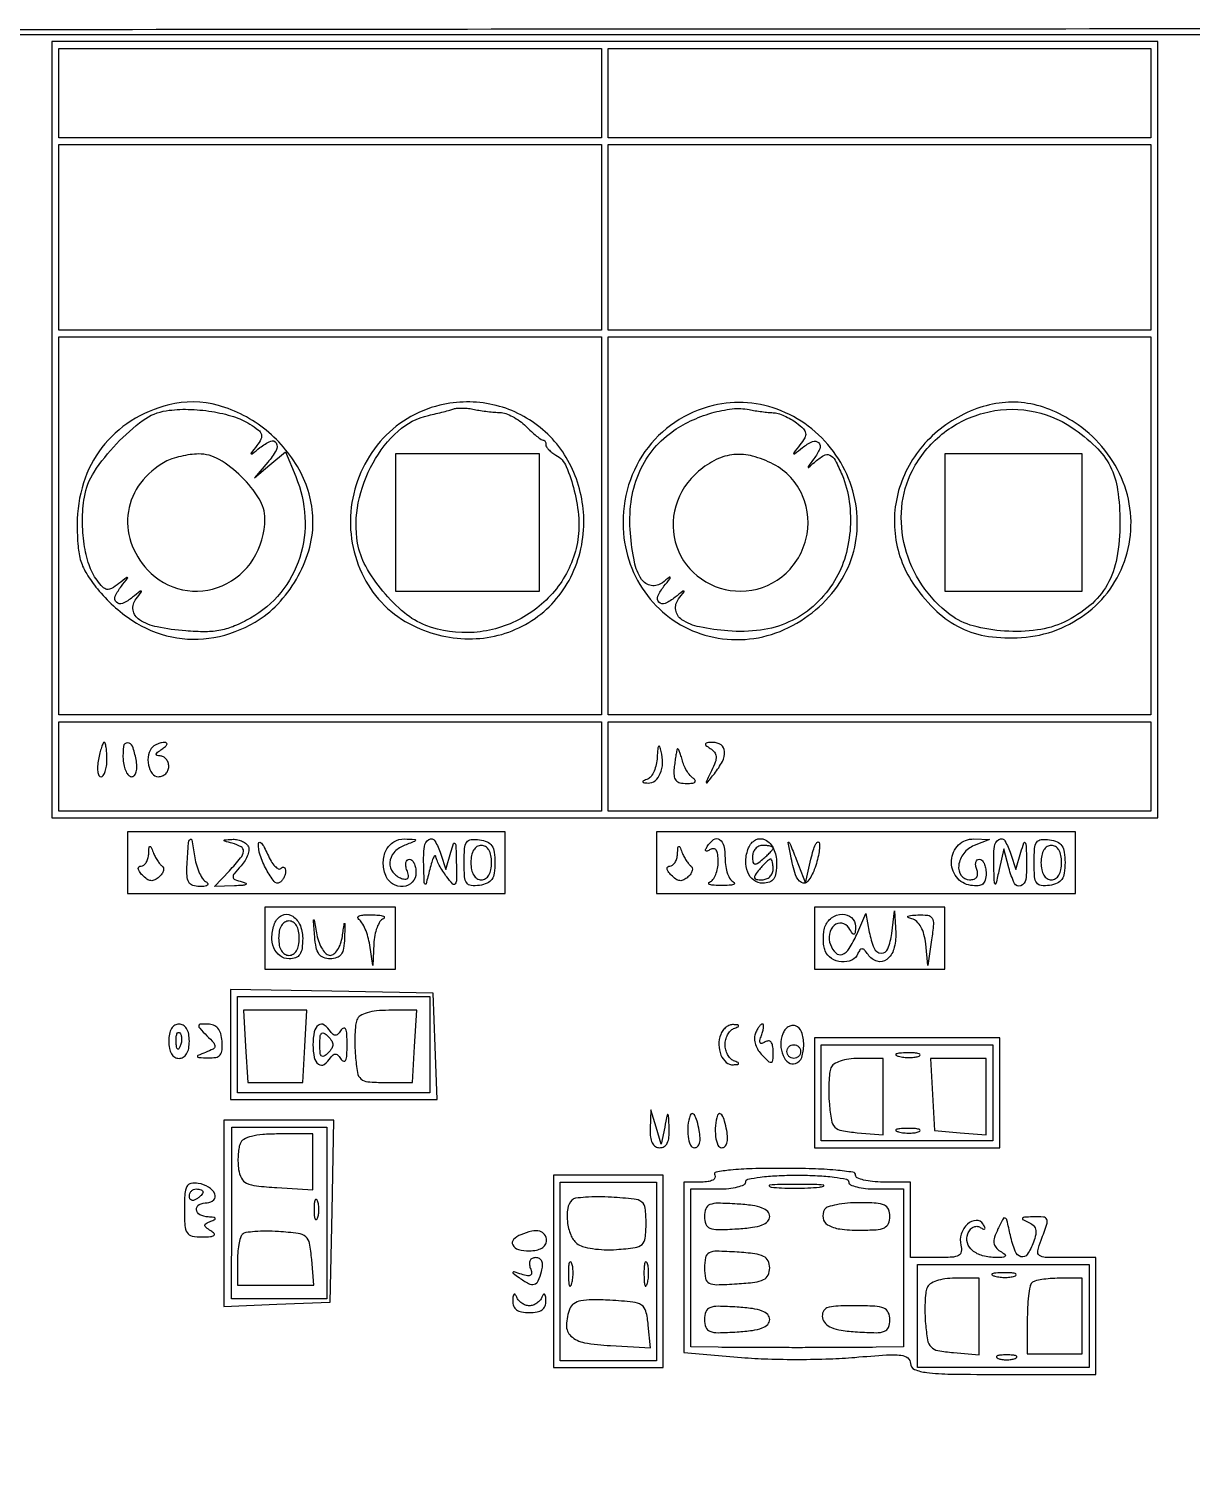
# Model space of a CAD drawing. Extents: x 4 to 1603, y 7 to 792.
# Drawn here: x 170.6 to 339.9, y 581.2 to 791.8 of the extents above; entities that cross this region are included whole.
import ezdxf

# ---------------------------------------------------------------- set-up
doc = ezdxf.new("R2010")
doc.units = 0

msp = doc.modelspace()

# ---------------------------------------------------------------- linework, layer by layer
for points in [[(4.463028, 790.750623, 0.090794), (4.267848, 789.688086, 0.000004), (4.202933, 675.011121, 0.000189), (4.180203, 548.51456, 0.000114), (4.244173, 398.5), (4.5, 7.5), (803.751263, 7.249377), (1603.002525, 6.998755), (1602.751263, 399.249377), (1602.5, 791.5), (803.718854, 791.750623, 0.000059), (387.797189, 791.831666, 0.000332), (164.795027, 791.700628, 0.000012), (5.544081, 791.497643, 0.311183)], [(191, 737.128817, 0.079487), (185.514551, 734.776843, 0.088399), (181.264265, 730.895662, 0.087595), (178.589159, 725.753184, 0.076381), (177.666667, 719.749632, 0.018868), (177.788409, 716.524539, 0.056986), (178.201607, 714.368019, 0.064669), (179.057464, 712.513208, 0.029747), (180.608388, 710.345126, 0.076274), (185.625349, 705.781491, 0.094601), (191.435183, 703.34413, 0.097831), (197.578783, 703.260926, 0.087369), (203.566094, 705.485866, 0.071346), (206.867052, 708.114742, 0.057416), (209.583448, 711.754785, 0.057711), (211.388426, 715.895221, 0.074087), (212, 720, 0.12126), (210.213693, 727.257293, 0.101319), (205.182402, 733.420434, 0.103152), (198.220965, 737.032601, 0.130604)], [(230.479078, 737.068186, 0.157979), (221.787132, 731.763827, 0.148093), (217.58037, 722.227378, 0.149748), (219.390945, 712.039881, 0.16194), (226.565724, 704.991287, 0.119251), (235.210739, 703.075766, 0.131671), (243.426402, 705.448579, 0.133381), (249.281386, 711.576827, 0.123851), (251.441865, 720.004425, 0.108144), (249.789573, 727.720713, 0.115809), (245.08358, 733.822203, 0.117328), (238.209276, 737.139761, 0.113131)], [(270.263634, 737.024123, 0.090712), (264.677685, 734.574199, 0.091376), (260.337275, 730.31037, 0.089868), (257.751489, 724.713574, 0.084269), (257.213902, 718.434165, 0.152725), (261.11008, 708.842575, 0.161364), (269.698024, 703.43595, 0.157035), (280.001381, 704.15447, 0.144205), (288.365385, 710.748069, 0.160523), (291.258025, 720.150972, 0.146882), (288.143885, 729.820618, 0.145415), (280.183981, 736.241027, 0.156852)], [(308.655189, 736.573985, 0.107078), (301.801959, 732.245305, 0.11502), (297.568108, 725.567676, 0.11899), (296.804342, 717.891426, 0.120346), (299.634615, 710.748069, 0.049362), (302.852329, 707.045277, 0.076749), (306.328315, 704.649141, 0.077545), (310.337989, 703.428291, 0.051483), (315.152229, 703.245728, 0.1524), (324.925099, 707.007543, 0.161532), (330.54907, 715.580626, 0.159734), (329.965828, 725.891618, 0.148921), (323.396538, 734.201158, 0.048292), (319.725823, 736.252733, 0.063473), (316.047667, 737.335817, 0.06659), (312.358473, 737.434015, 0.060984)], [(202.816921, 734.320857, -0.025341), (204.04537, 733.459871, -0.15121), (204.487444, 732.825562, -0.197489), (204.432131, 732.147853, -0.048173), (203.816921, 731.183098, 0.001834), (202.98232, 730.108333, 0.440965), (203.001536, 729.999023, 0.316301), (203.136548, 730.005312, 0.001554), (204.274166, 730.892501, -0.060503), (205.848945, 731.846328, -0.395267), (206.647315, 731.573665, -0.258369), (206.629081, 730.490077, -0.045066), (205.410536, 728.756131), (203.5, 726.5), (205.740036, 728.395971), (207.980073, 730.291941), (209.490036, 726.678089, -0.086139), (210.829321, 720.797463, -0.090555), (210.069295, 714.917483, -0.092646), (207.309206, 709.791391, -0.095306), (202.907121, 706.067955, -0.028569), (200.590845, 704.935006, -0.050932), (198.563515, 704.31673, -0.047555), (196.359916, 704.097421, -0.021728), (193.46783, 704.21111, -0.028735), (189.296026, 704.799828, -0.094277), (186.72844, 705.8422, -0.213145), (185.814745, 707.245513, -0.20789), (186.237669, 708.882679, 0.002196), (187.023357, 709.898485, 0.486414), (186.996929, 710.001349, 0.27481), (186.849052, 709.983142, 0.001642), (185.725834, 709.107499, -0.06015), (184.260793, 708.218732, -0.312225), (183.379262, 708.379262, -0.312225), (183.218732, 709.260793, -0.06015), (184.107499, 710.725834, 0.001503), (185.00844, 711.88084, 0.38264), (184.999903, 712.000093, 0.372998), (184.8787, 712.006694, 0.001484), (183.718744, 711.101615, -0.03419), (182.684325, 710.398162, -0.171831), (182.007448, 710.269027, -0.166696), (181.388127, 710.593169, -0.031734), (180.561773, 711.584633, -0.078221), (179.409225, 713.82439, -0.042136), (178.684898, 716.850979, -0.039206), (178.437699, 720.263671, -0.038722), (178.724157, 723.687602, -0.104916), (180.139102, 727.336275, -0.044899), (183.398074, 731.460414, -0.044792), (187.282088, 734.886143, -0.122105), (190.647357, 736.270454, -0.042561), (193.829396, 736.468559, -0.034003), (197.25288, 736.156596, -0.035053), (200.424521, 735.417554, -0.065501)], [(239.25, 736.013655, -0.085052), (240.062705, 735.867866, -0.036414), (241.073438, 735.416511, -0.034683), (242.105551, 734.766367, -0.038503), (243, 734, 0.01161), (243.802524, 733.233903, 0.016057), (244.559375, 732.5875, 0.012597), (245.209461, 732.093766, 0.157369), (245.5, 732, -0.138027), (245.683436, 731.948378, -0.117009), (245.826805, 731.806094, -0.099025), (245.907056, 731.592131, -0.07422), (245.9104, 731.339895, 0.179658), (245.980591, 731.026911, 0.047129), (246.305362, 730.61725, 0.041675), (246.790186, 730.189463, 0.03238), (247.380772, 729.806785, -0.16576), (248.872708, 728.146551, -0.040818), (250.049424, 724.618555, -0.0415), (250.688081, 720.594322, -0.064522), (250.497204, 717.090772, -0.114978), (247.708503, 710.713713, -0.107793), (242.332976, 706.047822, -0.106586), (235.448681, 704.010562, -0.110109), (228.423238, 705.029185, -0.08371), (225.315909, 706.851288, -0.045424), (222.184624, 709.999964, -0.045476), (219.68137, 713.651484, -0.085884), (218.498424, 717.009325, -0.092112), (218.594018, 722.860181, -0.076992), (220.749092, 728.696474, -0.08168), (224.399879, 733.300752, -0.131031), (228.827263, 735.587811, 0.004377), (229.923857, 735.838787, 0.004465), (231.008633, 736.107329, 0.004339), (231.946828, 736.357195, 0.018477), (232.5, 736.531901, -0.068662), (233.01996, 736.64042, -0.023315), (233.79375, 736.657463, -0.022679), (234.660912, 736.596705, -0.024216), (235.5, 736.458085, 0.014163), (236.393212, 736.292017, 0.009384), (237.426562, 736.149839, 0.009448), (238.436395, 736.049467, 0.018095)], [(279, 735.981851, -0.067157), (279.70877, 735.864261, -0.028208), (280.617026, 735.527645, -0.027283), (281.561423, 735.052811, -0.031883), (282.398385, 734.499452, -0.030941), (283.40005, 733.638872, -0.162667), (283.72831, 733.003142, -0.171377), (283.599685, 732.317044, -0.03521), (282.898385, 731.281256, 0.001484), (281.993306, 730.1213, 0.372998), (281.999907, 730.000097, 0.38264), (282.11916, 729.99156, 0.001503), (283.274166, 730.892501, -0.06044), (284.73282, 731.776244, -0.307886), (285.619417, 731.62098, -0.310762), (285.795058, 730.743146, -0.060895), (284.940729, 729.274166, 0.001505), (284.134831, 728.203868, 0.190155), (284.0915, 728.045182, 0.606101), (284.166535, 728.015928, 0.002547), (284.998228, 728.75, -0.047209), (286.359252, 729.75045, -0.246408), (287.258468, 729.801164, -0.168236), (288.038861, 729.05914, -0.02114), (289.035759, 726.91367, -0.064528), (290.089107, 723.014073, -0.055182), (290.194243, 718.756874, -0.055727), (289.369722, 714.623629, -0.069201), (287.678599, 711.090517, -0.065242), (284.806139, 707.781574, -0.075686), (281.308485, 705.517369, -0.072624), (277.173323, 704.335307, -0.054096), (272.422649, 704.214857, -0.029008), (268.277705, 704.802094, -0.094631), (265.722886, 705.844624, -0.21297), (264.813701, 707.247628, -0.207415), (265.237669, 708.882679, 0.002196), (266.023357, 709.898485, 0.486414), (265.996929, 710.001349, 0.27481), (265.849052, 709.983142, 0.001642), (264.725834, 709.107499, -0.06015), (263.260793, 708.218732, -0.312225), (262.379262, 708.379262, -0.312225), (262.218732, 709.260793, -0.06015), (263.107499, 710.725834, 0.001642), (263.983142, 711.849052, 0.27481), (264.001349, 711.996929, 0.486414), (263.898485, 712.023357, 0.002196), (262.882679, 711.237669, -0.207415), (261.247628, 710.813701, -0.21297), (259.844624, 711.722886, -0.094631), (258.802094, 714.277705, -0.029008), (258.214857, 718.422649, -0.051978), (258.31064, 722.956104, -0.065787), (259.372481, 727.006748, -0.070059), (261.374688, 730.442484, -0.071241), (264.237967, 733.169448, -0.044444), (266.973986, 734.772333, -0.039783), (270.052195, 735.936584, -0.041865), (273.044649, 736.538163, -0.078889), (275.5, 736.433142, 0.010392), (276.375385, 736.274378, 0.0076), (277.353125, 736.133169, 0.007684), (278.283892, 736.02767, 0.016802)], [(322.5, 733.823371, -0.042209), (325.971687, 731.015765, -0.084614), (328.064811, 728.190181, -0.081112), (329.155015, 724.749824, -0.036268), (329.5, 720, -0.044563), (329.040211, 714.851416, -0.083338), (327.631591, 710.924681, -0.091364), (325.126827, 707.907956, -0.063226), (321.381723, 705.510898, -0.077791), (317.472859, 704.35382, -0.049063), (312.706802, 704.189427, -0.049727), (308.121211, 704.943289, -0.095662), (304.785293, 706.567322, -0.084386), (300.672387, 710.906615, -0.083718), (298.210364, 716.372732, -0.08626), (297.719542, 722.19805, -0.097612), (299.282236, 727.578891, -0.103947), (303.578908, 732.844653, -0.104506), (309.623995, 735.922893, -0.105911), (316.329936, 736.269904, -0.109518)], [(190.5, 728.839317, 0.104641), (186.902438, 725.738875, 0.122421), (185.121116, 721.610263, 0.123138), (185.484986, 717.146948, 0.106645), (187.90121, 713.105755, 0.153156), (193.003238, 710.215026, 0.156607), (198.791612, 710.790852, 0.15104), (203.310041, 714.671882, 0.14126), (205, 720.534259, 0.140325), (204.16243, 723.459881, 0.059818), (201.587292, 726.662938, 0.059753), (198.319139, 729.172176, 0.137377), (195.35, 729.969591, 0.031751), (194.112484, 729.87766, 0.022836), (192.749687, 729.62503, 0.023187), (191.470149, 729.263561, 0.045306)], [(268.150243, 727.472968, 0.147242), (264.825278, 722.38586, 0.157068), (264.974103, 716.450415, 0.159297), (268.546765, 711.77608, 0.151712), (274.265485, 710, 0.169928), (280.263319, 712.099011, 0.162873), (283.771127, 717.516616, 0.165204), (283.28704, 723.89438, 0.174319), (279.020016, 728.48965, 0.054368), (276.014124, 729.65076, 0.088544), (273.296074, 729.877878, 0.091147), (270.72269, 729.151654, 0.06074)], [(180.755249, 685.5, 0.031701), (180.634359, 684.541823, 0.053628), (180.670744, 683.734375, 0.076393), (180.843992, 683.183445, 0.285831), (181.138672, 683, 0.249889), (181.469414, 683.176307, 0.064968), (181.746985, 683.734375, 0.050289), (181.937276, 684.542347, 0.032714), (182, 685.5, 0.014412), (181.972369, 686.458419, 0.023639), (181.88737, 687.265625, 0.020244), (181.767351, 687.880837, 0.347462), (181.616577, 688, 0.300822), (181.443639, 687.885601, 0.017542), (181.2054, 687.265625, 0.021857), (180.966135, 686.4582, 0.013875)], [(184.355787, 685.500706, 0.042242), (184.49264, 684.543925, 0.0598), (184.78409, 683.735373, 0.076526), (185.175384, 683.18515, 0.20251), (185.611328, 683.000706, 0.223983), (186.013638, 683.190134, 0.110909), (186.274614, 683.705008, 0.071858), (186.358602, 684.503903, 0.037558), (186.244751, 685.5, 0.039653), (185.71403, 687.431548, 0.315651), (184.997388, 687.934431, 0.38048), (184.412512, 687.414418, 0.043663)], [(188.666667, 687.333333, 0.147767), (188.055564, 686.193097, 0.097448), (188.049131, 684.694925, 0.112056), (188.591197, 683.458471, 0.237956), (189.5, 683, 0.099038), (190.072457, 683.114514, 0.097945), (190.559375, 683.440625, 0.097945), (190.885486, 683.927543, 0.099038), (191, 684.5, 0.081749), (190.905509, 685.07407, 0.09112), (190.632812, 685.563873, 0.099323), (190.226808, 685.894248, 0.118755), (189.75, 686.015313, -0.066727), (189.295085, 686.081977, -0.405416), (189.1875, 686.269141, -0.167501), (189.378141, 686.559769, -0.021149), (190, 687, 0.030864), (190.509057, 687.375421, 0.118892), (190.741146, 687.689119, 0.342256), (190.687626, 687.890938, 0.160847), (190.416667, 687.984687, 0.053488), (189.952985, 687.941562, 0.039195), (189.455729, 687.799669, 0.039908), (189.000766, 687.58765, 0.067486)], [(262.116001, 685.833333, -0.042618), (261.979179, 684.775754, -0.048264), (261.666888, 683.801837, -0.054442), (261.238019, 683.044969, -0.141678), (260.75, 682.662281, 0.01027), (260.10877, 682.388093, 0.30932), (260.02218, 682.245655, 0.36718), (260.126789, 682.135049, 0.011982), (260.781385, 682.078947, 0.191163), (261.810923, 682.41583, 0.121215), (262.570024, 683.444936, 0.092435), (262.896709, 684.9781, 0.069895), (262.700575, 686.691587, 0.02767), (262.482625, 687.374668, 0.606064), (262.31915, 687.393862, 0.13111), (262.187087, 687.017184, 0.008251)], [(265.032668, 687, 0.048409), (264.941579, 686.68632, 0.006018), (264.818583, 685.985937, 0.007051), (264.693932, 685.14814, 0.005785), (264.583786, 684.25, 0.048523), (264.569109, 683.161967, 0.152049), (264.840807, 682.491993, 0.16473), (265.427807, 682.126248, 0.05958), (266.417119, 682.015313, 0.026221), (267.217004, 682.063189, 0.140109), (267.617264, 682.228008, 0.383831), (267.658413, 682.469475, 0.108385), (267.365682, 682.765313, -0.078969), (266.894871, 683.188656, -0.035575), (266.417789, 683.871686, -0.034086), (266.00652, 684.680441, -0.039387), (265.731684, 685.5, 0.014304), (265.52575, 686.234272, 0.033524), (265.320229, 686.765625, 0.075678), (265.150093, 687.021299, 0.554122)], [(269.853245, 687.111861, -0.08497), (270.459136, 686.56488, -0.152864), (270.695014, 685.944883, -0.102476), (270.5756, 685.121822, -0.026286), (270.048079, 683.877174, 0.000934), (269.26051, 682.25331, 0.306041), (269.279764, 682.120787, 0.459645), (269.384592, 682.123844, 0.001126), (270.444834, 683.44113, 0.048728), (271.606591, 685.221824, 0.13164), (271.931723, 686.683184, 0.231778), (271.42394, 687.616288, 0.157704), (270.25, 687.984687, 0.015581), (269.371676, 687.949616, 0.274898), (269.147413, 687.793671, 0.351045), (269.206782, 687.559766, 0.020555)], [(272, 671.083333, 0.039935), (272.092263, 669.930008, 0.047701), (272.367188, 668.875274, 0.054536), (272.769889, 668.060995, 0.156004), (273.25, 667.662281, -0.300911), (273.377633, 667.476791, -0.339254), (273.251562, 667.306058, -0.055175), (272.579026, 667.190351, -0.015036), (271.5, 667.157895, -0.015036), (270.420974, 667.190351, -0.055175), (269.748438, 667.306058, -0.339254), (269.622367, 667.476791, -0.300911), (269.75, 667.662281, 0.139043), (270.229205, 668.034073, 0.059439), (270.632812, 668.745735, 0.052438), (270.907386, 669.657911, 0.046935), (271, 670.64235, 0.031593), (270.934105, 671.684172, 0.113906), (270.705469, 672.304422, 0.233427), (270.332895, 672.5238, 0.158069), (269.845492, 672.404508, -0.029004), (269.386848, 672.156574, -0.315645), (269.190983, 672.190983, -0.315645), (269.156574, 672.386848, -0.029004), (269.404508, 672.845492, -0.09706), (270.331878, 673.846785, -0.316649), (271.18675, 673.861212, -0.195294), (271.812676, 672.923576, -0.050765)], [(279.5, 670.486305, -0.031034), (279.407535, 668.997993, -0.116231), (279.083715, 668.125862, -0.165281), (278.478851, 667.660044, -0.082349), (277.513695, 667.5, -0.160395), (276.202722, 667.931653, -0.137362), (275.306089, 669.083099, -0.109977), (275.018262, 670.764596, -0.079382), (275.412402, 672.63232, -0.18187), (276.45519, 673.806466, -0.246897), (277.848062, 673.807387, -0.167283), (279.062021, 672.519473, -0.106487)], [(190.039279, 670, -0.193019), (190.226726, 669.722961, -0.121005), (190.215886, 669.326517, -0.08589), (189.998231, 668.863627, -0.053143), (189.6022, 668.409418, -0.069785), (188.983333, 667.978549, -0.143833), (188.408475, 667.872079, -0.128949), (187.824545, 668.091242, -0.051019), (187.173438, 668.659418, -0.034438), (186.731804, 669.202752, -0.114545), (186.559866, 669.62637, -0.26122), (186.656381, 669.887887, -0.178414), (186.960573, 670, 0.161302), (187.363324, 670.1334, 0.09086), (187.717859, 670.514063, 0.074), (187.971526, 671.080687, 0.05709), (188.078947, 671.75, -0.007783), (188.135587, 672.682747, -0.289553), (188.256944, 672.845775, -0.403256), (188.413657, 672.779626, -0.010258), (188.728891, 672, 0.028245), (189.00186, 671.38908, 0.025841), (189.349354, 670.79375, 0.026747), (189.715672, 670.295011, 0.072431)], [(196.340233, 667.768563, -0.084962), (196.6782, 667.462324, -0.395063), (196.65726, 667.223337, -0.157185), (196.292516, 667.060847, -0.024901), (195.5, 667.015239, -0.07956), (194.498138, 667.167776, -0.188895), (193.923208, 667.635816, -0.118665), (193.663239, 668.547043, -0.023723), (193.673034, 670.249927, -0.003818), (193.857463, 673.278281, -0.160564), (194.09958, 673.872575, -0.63383), (194.366378, 673.800361, -0.007675), (194.740065, 671.50325, 0.031255), (194.9941, 670.301997, 0.033488), (195.391779, 669.170026, 0.035596), (195.863742, 668.254461, 0.114751)], [(202.538944, 672.936987, -0.15948), (202.669797, 672.395901, -0.064289), (202.511363, 671.643052, -0.054819), (202.114171, 670.810941, -0.045203), (201.522486, 670.024846, 0.012117), (200.524939, 668.867394, 0.190379), (200.36841, 668.380154, 0.293988), (200.621735, 668.037969, 0.027184), (201.674524, 667.703861, -0.048029), (202.237617, 667.498996, -0.614976), (202.241618, 667.326281, -0.103168), (201.768991, 667.187489, -0.010095), (200.575686, 667.116001), (197.651372, 667), (199.825686, 669.314451, 0.015431), (201.469177, 671.175759, 0.147733), (201.875973, 672.140268, 0.302023), (201.532139, 672.799357, 0.06201), (200.25, 673.310674, -0.002679), (199.148739, 673.604777, -0.309854), (199.057158, 673.712731, -0.420376), (199.133405, 673.804491, -0.003272), (200.190983, 673.883999, -0.059201), (200.886536, 673.849352, -0.053888), (201.578227, 673.653664, -0.05741), (202.163392, 673.335452, -0.101461)], [(207.309721, 669.643054, -0.095815), (207.572965, 669.820975, -0.241309), (207.79723, 669.805192, -0.193663), (207.950576, 669.601105, -0.065541), (208, 669.225684, -0.068025), (207.93674, 668.762859, -0.052418), (207.749204, 668.288406, -0.053433), (207.472962, 667.873972, -0.080808), (207.146228, 667.590374, -0.385055), (206.346396, 667.737191, -0.040338), (205.221047, 669.479398, -0.041784), (204.302045, 671.597556, -0.098631), (204.081219, 673.297053, -0.388269), (204.240795, 673.449538, -0.228275), (204.499452, 673.331886, -0.052594), (204.911802, 672.715976, -0.01698), (205.39094, 671.726387, 0.028623), (205.911565, 670.712003, 0.053272), (206.461338, 669.970293, 0.084237), (206.952911, 669.590028, 0.330206)], [(225.175759, 672.941374, 0.122061), (223.77759, 671.93426, 0.16332), (223.20193, 670.492439, 0.180522), (223.634025, 669.101064, 0.148844), (224.90935, 668.196416, 0.064679), (225.507458, 668.079978, 0.267076), (225.825346, 668.237029, 0.201862), (225.903692, 668.640952, 0.039926), (225.690734, 669.36355, -0.050806), (225.52069, 669.990428, -0.092409), (225.531765, 670.519293, -0.141799), (225.715329, 670.865978, -0.203262), (226.031385, 671, -0.196096), (226.401391, 670.849083, -0.086521), (226.715469, 670.4125, -0.06642), (226.92871, 669.765494, -0.046464), (227, 669, -0.19028), (226.46297, 667.639934, -0.186498), (225.136227, 666.999192, -0.165814), (223.598886, 667.387628, -0.15837), (222.584314, 668.640877, -0.094045), (222.236443, 670.564935, -0.117477), (222.6712, 672.322064, -0.135715), (223.7819, 673.523398, -0.147003), (225.317388, 673.936614, -0.003235), (226.810008, 673.883598, -0.443631), (226.912743, 673.760063, -0.265916), (226.783497, 673.59393, -0.002131)], [(230.609044, 671.75), (231.352864, 669.5), (232.076752, 672, -0.013211), (232.481194, 673.270163, -0.655609), (232.678021, 673.28505, -0.114297), (232.814745, 672.767064, -0.003373), (232.868517, 670.5, -0.004816), (232.886978, 667.983653, -0.149851), (232.705007, 667.39494, -0.485832), (232.354265, 667.370691, -0.021944), (231.468197, 668.44113, -0.020035), (230.89752, 669.262012, -0.020248), (230.396528, 670.123096, -0.020536), (230.022767, 670.906045, -0.073392), (229.881685, 671.44113, 0.537926), (229.755203, 671.505772, 0.15878), (229.573885, 671.307707, 0.033184), (229.302193, 670.585912, 0.011125), (229, 669.5, -0.001806), (228.457425, 667.399487, -0.552575), (228.318409, 667.355757, -0.210625), (228.207788, 667.584323, -0.001006), (228.118315, 670.25, -0.034388), (228.214365, 672.830181, -0.234876), (228.878459, 673.872334, -0.415865), (229.739915, 673.655892, -0.054341)], [(238.5, 670.5, -0.034859), (238.394141, 668.983449, -0.114571), (238.035871, 668.052922, -0.142929), (237.357964, 667.492064, -0.066642), (236.25, 667.180449, -0.059275), (235.025515, 667.152687, -0.223457), (234.382619, 667.534078, -0.132534), (234.070752, 668.438254, -0.017153), (234, 670.5, -0.017153), (234.070752, 672.561746, -0.132534), (234.382619, 673.465922, -0.223457), (235.025515, 673.847313, -0.059275), (236.25, 673.819551, -0.066642), (237.357964, 673.507936, -0.142929), (238.035871, 672.947078, -0.114571), (238.394141, 672.016551, -0.034859)], [(235, 670.5, 0.04716), (235.09863, 669.456621, 0.088208), (235.4, 668.666667, 0.118484), (235.88002, 668.177821, 0.140575), (236.5, 668, 0.140575), (237.11998, 668.177821, 0.118484), (237.6, 668.666667, 0.088208), (237.90137, 669.456621, 0.04716), (238, 670.5, 0.04716), (237.90137, 671.543379, 0.088208), (237.6, 672.333333, 0.118484), (237.11998, 672.822179, 0.140575), (236.5, 673, 0.140575), (235.88002, 672.822179, 0.118484), (235.4, 672.333333, 0.088208), (235.09863, 671.543379, 0.04716)], [(267.039279, 670, -0.193019), (267.226726, 669.722961, -0.121005), (267.215886, 669.326517, -0.08589), (266.998231, 668.863627, -0.053143), (266.6022, 668.409418, -0.069785), (265.983333, 667.978549, -0.143833), (265.408475, 667.872079, -0.128949), (264.824545, 668.091242, -0.051019), (264.173438, 668.659418, -0.034438), (263.731804, 669.202752, -0.114545), (263.559866, 669.62637, -0.26122), (263.656381, 669.887887, -0.178414), (263.960573, 670, 0.161302), (264.363324, 670.1334, 0.09086), (264.717859, 670.514063, 0.074), (264.971526, 671.080687, 0.05709), (265.078947, 671.75, -0.007783), (265.135587, 672.682747, -0.289553), (265.256944, 672.845775, -0.403256), (265.413657, 672.779626, -0.010258), (265.728891, 672, 0.028245), (266.00186, 671.38908, 0.025841), (266.349354, 670.79375, 0.026747), (266.715672, 670.295011, 0.072431)], [(276, 671.377555, 0.035496), (276.057736, 670.565314, 0.304492), (276.28931, 670.308142, 0.217533), (276.689039, 670.381629, 0.020633), (277.5, 671, 0.013852), (278.074554, 671.504355, 0.019119), (278.559375, 671.99011, 0.016008), (278.925448, 672.412416, 0.172217), (279, 672.622445, 0.294983), (278.90557, 672.768578, 0.044235), (278.559375, 672.889093, 0.037907), (278.07485, 672.972666, 0.023761), (277.5, 673, 0.107348), (276.927707, 672.875699, 0.099536), (276.440625, 672.523407, 0.095788), (276.114059, 671.996941, 0.091307)], [(284.502871, 671, -0.016012), (284.835852, 672.272283, -0.042205), (285.178353, 673.149184, -0.131613), (285.463128, 673.474896, -0.491136), (285.682886, 673.401478, -0.102385), (285.762662, 672.797139, -0.025266), (285.638923, 671.79894, -0.024796), (285.377088, 670.646662, -0.022579), (284.99568, 669.488638, -0.068807), (284.070731, 667.798418, -0.38285), (283.140733, 667.608532, -0.186645), (282.264952, 668.709675, -0.027992), (281.561735, 671.5, -0.001716), (281.19613, 673.427227, -0.656485), (281.284589, 673.486841, -0.158106), (281.449257, 673.286648, -0.000912), (282.343797, 671), (283.705651, 667.5)], [(308.25, 672.968838, 0.133209), (306.745331, 671.831979, 0.133331), (306.021972, 670.091023, 0.189376), (306.388974, 668.627046, 0.242294), (307.606989, 668, 0.077669), (308.245425, 668.099775, 0.166102), (308.640962, 668.393809, 0.166138), (308.773866, 668.868337, 0.07771), (308.638374, 669.5, -0.055937), (308.488865, 670.074366, -0.100118), (308.516384, 670.559375, -0.147206), (308.710807, 670.877514, -0.184534), (309.031385, 671, -0.201497), (309.401522, 670.844525, -0.084629), (309.715469, 670.392069, -0.064711), (309.928803, 669.722643, -0.044846), (310, 668.930449, -0.058652), (309.88397, 667.944714, -0.169909), (309.518037, 667.374991, -0.155535), (308.851617, 667.128209, -0.046977), (307.760216, 667.180449, -0.198441), (305.677048, 668.410842, -0.180225), (304.962302, 670.81585, -0.183987), (305.998802, 673.066083, -0.203496), (308.218615, 673.936614), (310.5, 673.873227)], [(313.609044, 671.75), (314.352864, 669.5), (315.076752, 672, -0.009092), (315.50428, 673.381932, -0.627229), (315.69146, 673.406818, -0.136954), (315.828105, 672.980769, -0.002893), (315.90032, 670.75, -0.035549), (315.780592, 668.060865, -0.278492), (315.04595, 667.111906, -0.39413), (314.136973, 667.477154, -0.045027), (313.312841, 669.75), (312.587579, 672.5), (311.912104, 669.5, -0.0018), (311.440733, 667.441114, -0.578943), (311.311088, 667.402067, -0.197065), (311.205975, 667.634558, -0.000982), (311.118315, 670.25, -0.034388), (311.214365, 672.830181, -0.234876), (311.878459, 673.872334, -0.415865), (312.739915, 673.655892, -0.054341)], [(321.5, 670.5, -0.034859), (321.394141, 668.983449, -0.114571), (321.035871, 668.052922, -0.142929), (320.357964, 667.492064, -0.066642), (319.25, 667.180449, -0.059275), (318.025515, 667.152687, -0.223457), (317.382619, 667.534078, -0.132534), (317.070752, 668.438254, -0.017153), (317, 670.5, -0.017153), (317.070752, 672.561746, -0.132534), (317.382619, 673.465922, -0.223457), (318.025515, 673.847313, -0.059275), (319.25, 673.819551, -0.066642), (320.357964, 673.507936, -0.142929), (321.035871, 672.947078, -0.114571), (321.394141, 672.016551, -0.034859)], [(318, 670.5, 0.04716), (318.09863, 669.456621, 0.088208), (318.4, 668.666667, 0.118484), (318.88002, 668.177821, 0.140575), (319.5, 668, 0.140575), (320.11998, 668.177821, 0.118484), (320.6, 668.666667, 0.088208), (320.90137, 669.456621, 0.04716), (321, 670.5, 0.04716), (320.90137, 671.543379, 0.088208), (320.6, 672.333333, 0.118484), (320.11998, 672.822179, 0.140575), (319.5, 673, 0.140575), (318.88002, 672.822179, 0.118484), (318.4, 672.333333, 0.088208), (318.09863, 671.543379, 0.04716)], [(277, 669.5, 0.020633), (276.381629, 668.689039, 0.217533), (276.308142, 668.28931, 0.304492), (276.565314, 668.057736, 0.035496), (277.377555, 668, 0.091307), (277.996941, 668.114059, 0.095788), (278.523407, 668.440625, 0.099536), (278.875699, 668.927707, 0.107348), (279, 669.5, 0.023761), (278.972666, 670.07485, 0.037907), (278.889093, 670.559375, 0.044235), (278.768578, 670.90557, 0.294983), (278.622445, 671, 0.172217), (278.412416, 670.925448, 0.016008), (277.99011, 670.559375, 0.019119), (277.504355, 670.074554, 0.013852)], [(290.984687, 661.25, -0.0118), (290.953209, 660.277243, -0.323507), (290.800714, 660.089324, -0.316019), (290.570626, 660.173014, -0.011499), (290.026328, 660.991641, 0.20782), (289.014349, 661.679843, 0.234363), (287.890668, 661.365212, 0.166386), (287.190327, 660.106139, 0.136915), (287.335833, 658.567217, 0.102289), (288.118744, 657.34651, 0.299457), (289.049643, 657.143485, 0.162372), (290.084841, 657.996339, 0.036601), (291.166182, 660.040476), (292.5, 663.080951), (293, 660.372974, 0.054121), (293.694257, 658.052573, 0.286435), (294.730903, 657.32184, 0.326406), (295.718111, 657.961496, 0.060646), (296.272077, 660.189295), (296.679926, 663.5), (296.839963, 660.218615, -0.083071), (296.569634, 657.919231, -0.158436), (295.534268, 656.396215, -0.243966), (294.144611, 656.14204, -0.167351), (292.822944, 657.104283, 0.028741), (292.30957, 657.755844, 0.189216), (291.946597, 657.941134, 0.271526), (291.638109, 657.798801, 0.055753), (291.340536, 657.25, -0.190325), (290.441492, 656.307141, -0.129474), (288.964919, 656.045283, -0.121712), (287.48112, 656.543976, -0.160847), (286.584314, 657.640877, -0.055959), (286.385653, 658.404209, -0.032885), (286.312945, 659.345864, -0.032535), (286.364747, 660.309011, -0.047173), (286.544713, 661.140877, -0.160306), (287.492746, 662.45422, -0.151922), (289.0573, 662.98333, -0.186771), (290.423719, 662.492717, -0.219828)], [(210.5, 659.486305, -0.031034), (210.407535, 657.997993, -0.116231), (210.083715, 657.125862, -0.165281), (209.478851, 656.660044, -0.082349), (208.513695, 656.5, -0.160395), (207.202722, 656.931653, -0.137362), (206.306089, 658.083099, -0.109977), (206.018262, 659.764596, -0.079382), (206.412402, 661.63232, -0.18187), (207.45519, 662.806466, -0.246897), (208.848062, 662.807387, -0.167283), (210.062021, 661.519473, -0.106487)], [(207, 659.5, 0.04716), (207.09863, 658.456621, 0.088208), (207.4, 657.666667, 0.118484), (207.88002, 657.177821, 0.140575), (208.5, 657, 0.140575), (209.11998, 657.177821, 0.118484), (209.6, 657.666667, 0.088208), (209.90137, 658.456621, 0.04716), (210, 659.5, 0.04716), (209.90137, 660.543379, 0.088208), (209.6, 661.333333, 0.118484), (209.11998, 661.822179, 0.140575), (208.5, 662, 0.140575), (207.88002, 661.822179, 0.118484), (207.4, 661.333333, 0.088208), (207.09863, 660.543379, 0.04716)], [(214.5, 657, 0.176703), (215.055531, 657.202655, 0.074333), (215.589316, 657.807812, 0.060608), (216.022878, 658.697721, 0.046408), (216.27987, 659.75, -0.000383), (216.560585, 661.638635, -0.577845), (216.613388, 661.659391, -0.236054), (216.656204, 661.566954, -0.000304), (216.593229, 659.5, -0.032056), (216.451803, 658.018259, -0.112967), (216.095349, 657.136654, -0.158256), (215.469747, 656.663356, -0.083637), (214.5, 656.5, -0.09046), (213.52205, 656.678391, -0.152259), (212.870192, 657.1875, -0.10355), (212.468316, 658.140203, -0.029019), (212.25, 659.75, -0.000194), (212.069929, 662.102862, -0.248267), (212.105978, 662.185646, -0.565159), (212.155301, 662.167338, -0.000236), (212.563358, 660, 0.041809), (212.880126, 658.851834, 0.055175), (213.364632, 657.88125, 0.067144), (213.932929, 657.21649, 0.184394)], [(222.25, 662.337719, 0.158211), (221.758787, 661.926198, 0.048871), (221.323174, 661.051288, 0.043383), (220.999613, 659.915757, 0.035914), (220.850168, 658.666667), (220.700336, 655.5), (220.259935, 658.49675, 0.031255), (220.0059, 659.698003, 0.033488), (219.608221, 660.829974, 0.035596), (219.136258, 661.745539, 0.114751), (218.659767, 662.231437, -0.290788), (218.534406, 662.498999, -0.279925), (218.721932, 662.733913, -0.071429), (219.419258, 662.881532, -0.021805), (220.5, 662.90574, -0.015875), (221.578445, 662.848577, -0.057351), (222.251563, 662.712635, -0.328904), (222.382033, 662.530429, -0.302003)], [(302.069057, 659.25), (301.539715, 655.5), (301.211124, 658.687987, 0.040111), (300.961859, 660.035697, 0.061135), (300.515321, 661.13707, 0.075396), (299.911024, 661.91923, 0.126832), (299.191267, 662.321985, -0.041309), (298.64199, 662.516541, -0.592204), (298.629126, 662.680124, -0.123285), (299.014761, 662.814201, -0.01095), (300.049199, 662.883999, -0.039552), (301.525804, 662.834381, -0.242291), (302.140264, 662.424679, -0.149578), (302.329641, 661.537695, -0.013407)], [(218.401981, 647.605161, 0.065634), (218.214583, 646.823593, 0.015659), (218.116972, 645.487603, 0.015832), (218.101498, 643.93339, 0.015062), (218.183365, 642.355161, 0.019689), (218.477542, 639.942307, 0.171944), (218.987977, 639.010737, 0.165757), (219.980267, 638.590666, 0.017985), (222.5, 638.5), (226.5, 638.5), (226.80226, 643.75), (227.104519, 649), (223.020875, 649, 0.025488), (221.265346, 648.91045, 0.047873), (219.873809, 648.63184, 0.063704), (218.891454, 648.192543, 0.165651)], [(191, 644.5, 0.04716), (191.09863, 643.456621, 0.088208), (191.4, 642.666667, 0.118484), (191.88002, 642.177821, 0.140575), (192.5, 642, 0.140575), (193.11998, 642.177821, 0.118484), (193.6, 642.666667, 0.088208), (193.90137, 643.456621, 0.04716), (194, 644.5, 0.04716), (193.90137, 645.543379, 0.088208), (193.6, 646.333333, 0.118484), (193.11998, 646.822179, 0.140575), (192.5, 647, 0.140575), (191.88002, 646.822179, 0.118484), (191.4, 646.333333, 0.088208), (191.09863, 645.543379, 0.04716)], [(196.551082, 645.30606, -0.014705), (197.552573, 644.243861, -0.202695), (197.718668, 643.753531, -0.262306), (197.461455, 643.366384, -0.024236), (196.372511, 642.876346, 0.005717), (195.24295, 642.417524, 0.422807), (195.177383, 642.250217, 0.281197), (195.36225, 642.124815, 0.004105), (196.738798, 642.070285, 0.051755), (197.863615, 642.151451, 0.176519), (198.488933, 642.513556, 0.157194), (198.776925, 643.225011, 0.038862), (198.770691, 644.5, 0.049481), (198.567154, 645.609346, 0.102588), (198.158672, 646.384857, 0.125231), (197.538345, 646.839405, 0.096096), (196.710464, 647, 0.01701), (195.598363, 646.962156, 0.367567), (195.380665, 646.75, 0.215172), (195.505805, 646.384737, 0.007862)], [(212, 644, 0.049079), (212.184559, 642.124286, 0.186875), (212.803752, 641.148938, 0.321683), (213.649498, 641.137771, 0.102347), (214.565983, 642.106763, -0.079241), (214.9263, 642.524505, -0.218762), (215.291912, 642.625764, -0.167837), (215.678736, 642.417879, -0.045108), (216.109687, 641.856763, 0.17482), (216.469011, 641.577964, 0.39451), (216.75488, 641.711777, 0.081581), (216.927095, 642.486751, 0.013967), (216.969374, 644, 0.013967), (216.927095, 645.513249, 0.081581), (216.75488, 646.288223, 0.39451), (216.469011, 646.422036, 0.17482), (216.109687, 646.143237, -0.045108), (215.678736, 645.582121, -0.167837), (215.291912, 645.374236, -0.218762), (214.9263, 645.475495, -0.079241), (214.565983, 645.893237, 0.102347), (213.649498, 646.862229, 0.321683), (212.803752, 646.851062, 0.186875), (212.184559, 645.875714, 0.049079)], [(271.361626, 645.5, 0.095527), (271.09356, 643.99205, 0.096072), (271.40638, 642.495799, 0.116082), (272.18339, 641.427388, 0.19554), (273.218615, 641.078947, 0.011982), (273.873211, 641.135049, 0.36718), (273.97782, 641.245655, 0.30932), (273.89123, 641.388093, 0.01027), (273.25, 641.662281, -0.109745), (272.77178, 641.990955, -0.064843), (272.367188, 642.557045, -0.060083), (272.093179, 643.261398, -0.062829), (272, 644, -0.062829), (272.093179, 644.738602, -0.060083), (272.367188, 645.442955, -0.064843), (272.77178, 646.009045, -0.109745), (273.25, 646.337719, 0.01027), (273.89123, 646.611907, 0.30932), (273.97782, 646.754345, 0.36718), (273.873211, 646.864951, 0.011982), (273.218615, 646.921053, 0.107569), (272.685734, 646.838999, 0.071645), (272.144554, 646.536184, 0.067116), (271.677538, 646.067466, 0.070903)], [(276.371488, 645.525699, 0.111492), (276.272391, 644.843926, 0.061639), (276.441088, 644.015317, 0.056807), (276.834206, 643.174751, 0.058679), (277.402873, 642.45427, 0.011815), (278.384817, 641.517669, 0.271495), (278.75, 641.440624, 0.307192), (278.96431, 641.721116, 0.014088), (279, 642.987588, 0.039254), (278.931022, 643.864854, 0.134959), (278.697561, 644.380377, 0.234399), (278.32231, 644.546508, 0.128163), (277.830061, 644.394972, -0.059284), (277.347692, 644.170736, -0.357523), (277.108364, 644.263564, -0.196415), (277.063986, 644.613414, -0.026179), (277.298676, 645.335955, 0.024874), (277.507844, 645.97425, 0.045997), (277.60278, 646.511187, 0.068698), (277.58281, 646.879908, 0.359234), (277.43723, 647, 0.197773), (277.207674, 646.905504, 0.040989), (276.917919, 646.566924, 0.037266), (276.624716, 646.09022, 0.027636)], [(280.393537, 645.583158, 0.094613), (280.106084, 643.982978, 0.098865), (280.436797, 642.416105, 0.134282), (281.237207, 641.410097, 0.243479), (282.250526, 641.252703, 0.233819), (283.154126, 642.151898, 0.082726), (283.459415, 644.003815, 0.082695), (283.147872, 645.85526, 0.233438), (282.241204, 646.752932, 0.126672), (281.7215, 646.789239, 0.09583), (281.186889, 646.579832, 0.085444), (280.718971, 646.156951, 0.074898)], [(192.683114, 643.8125, -0.054073), (192.461564, 643.395823, -0.470617), (192.279315, 643.37858, -0.168741), (192.137993, 643.670344, -0.018894), (192.078947, 644.416667, -0.028489), (192.089945, 645.112848, -0.077125), (192.200665, 645.592839, -0.208169), (192.385309, 645.77538, -0.296942), (192.604167, 645.729167, -0.126455), (192.797407, 645.402231, -0.060344), (192.876576, 644.916927, -0.05415), (192.839148, 644.359369, -0.051402)], [(214.2, 642.8, -0.051663), (213.601187, 642.313616, -0.354955), (213.25, 642.35, -0.180052), (213.04368, 642.800928, -0.018208), (213, 644, -0.018208), (213.04368, 645.199072, -0.180052), (213.25, 645.65, -0.354955), (213.601187, 645.686384, -0.051663), (214.2, 645.2, -0.049631), (214.734592, 644.547259, -0.147822), (214.9, 644, -0.147822), (214.734592, 643.452741, -0.049631)], [(283, 643, -0.099038), (282.923658, 642.618362, -0.097945), (282.70625, 642.29375, -0.097945), (282.381638, 642.076342, -0.099038), (282, 642, -0.099038), (281.618362, 642.076342, -0.097945), (281.29375, 642.29375, -0.097945), (281.076342, 642.618362, -0.099038), (281, 643, -0.099038), (281.076342, 643.381638, -0.097945), (281.29375, 643.70625, -0.097945), (281.618362, 643.923658, -0.099038), (282, 644, -0.099038), (282.381638, 643.923658, -0.097945), (282.70625, 643.70625, -0.097945), (282.923658, 643.381638, -0.099038)], [(297.269032, 642.307009, 0.037336), (298.036634, 642.167106, 0.029507), (298.880008, 642.127736, 0.030339), (299.671085, 642.185595, 0.06278), (300.269032, 642.344063, 0.31318), (300.386009, 642.52287, 0.333666), (300.257153, 642.684921, 0.052471), (299.580113, 642.787295, 0.014395), (298.5, 642.805051, 0.012823), (297.431793, 642.764444, 0.080377), (296.900903, 642.643467, 0.597527), (296.883358, 642.48334, 0.087174)], [(287.401981, 640.605161, 0.065634), (287.214583, 639.823593, 0.015659), (287.116972, 638.487603, 0.015832), (287.101498, 636.93339, 0.015062), (287.183365, 635.355161, 0.021678), (287.477724, 633.018178, 0.152348), (287.99211, 632.008082, 0.156673), (288.982424, 631.484188, 0.023303), (291.25, 631.189635), (295, 630.879269), (295, 636.439635), (295, 642), (291.468615, 642, 0.032742), (290.005698, 641.904099, 0.049916), (288.767735, 641.613362, 0.061912), (287.857887, 641.169259, 0.157953)], [(261.09968, 631.75, 0.037342), (261.146018, 630.544475, 0.089719), (261.402375, 629.69172, 0.133731), (261.86068, 629.186626, 0.142973), (262.5, 629, 0.14172), (263.140676, 629.185316, 0.137679), (263.592063, 629.685636, 0.091185), (263.835172, 630.535796, 0.036551), (263.863818, 631.75, 0.00087), (263.763278, 633.711164, 0.296243), (263.678896, 633.827146, 0.461196), (263.581761, 633.774276, 0.001095), (263.211159, 632), (262.694682, 629.5), (261.947021, 632), (261.19936, 634.5)], [(266.916667, 633.75, 0.057849), (266.596426, 632.218875, 0.05473), (266.62629, 630.625415, 0.0645), (266.951223, 629.388603, 0.305249), (267.528447, 629, 0.1962), (267.981154, 629.184754, 0.129922), (268.272314, 629.673313, 0.080747), (268.365752, 630.462148, 0.036426), (268.244751, 631.5, 0.021051), (267.919178, 632.88438, 0.06513), (267.543165, 633.76598, 0.265922), (267.205251, 633.958451, 0.322255)], [(270.916667, 633.75, 0.057849), (270.596426, 632.218875, 0.05473), (270.62629, 630.625415, 0.0645), (270.951223, 629.388603, 0.305249), (271.528447, 629, 0.1962), (271.981154, 629.184754, 0.129922), (272.272314, 629.673313, 0.080747), (272.365752, 630.462148, 0.036426), (272.244751, 631.5, 0.021051), (271.919178, 632.88438, 0.06513), (271.543165, 633.76598, 0.265922), (271.205251, 633.958451, 0.322255)], [(201.389534, 629.572726, 0.054107), (201.201902, 628.862539, 0.022994), (201.099391, 627.882413, 0.022427), (201.085125, 626.816682, 0.027327), (201.170919, 625.822726, 0.086012), (201.575976, 624.568344, 0.163195), (202.334478, 623.842626, 0.083481), (203.757553, 623.443873, 0.012279), (206.75, 623.19774), (212, 622.895481), (212, 626.94774), (212, 631), (206.968615, 631, 0.01775), (204.676069, 630.91859, 0.044896), (203.030866, 630.651867, 0.066971), (201.936331, 630.20936, 0.173317)], [(297.269032, 631.307009, 0.037336), (298.036634, 631.167106, 0.029507), (298.880008, 631.127736, 0.030339), (299.671085, 631.185595, 0.06278), (300.269032, 631.344063, 0.31318), (300.386009, 631.52287, 0.333666), (300.257153, 631.684921, 0.052471), (299.580113, 631.787295, 0.014395), (298.5, 631.805051, 0.012823), (297.431793, 631.764444, 0.080377), (296.900903, 631.643467, 0.597527), (296.883358, 631.48334, 0.087174)], [(270.5, 625, -0.253782), (270.521766, 624.615199, -0.1651), (270.205217, 624.287316, -0.083483), (269.520664, 624.068671, -0.035659), (268.559017, 624), (266, 624), (266, 611.589769), (266, 599.179538), (274.417378, 598.478374, 0.013057), (278.226378, 598.261042, 0.007938), (282.736421, 598.193349, 0.007952), (287.214592, 598.268459, 0.013905), (290.917378, 598.492686, -0.00528), (295.518105, 598.851019, -0.044196), (297.601812, 598.806909, -0.137562), (298.607493, 598.401832, -0.232688), (299, 597.604081, 0.303124), (299.573084, 596.745642, 0.068921), (301.354009, 596.279705, 0.026321), (304.852713, 596.049733, 0.003252), (312.5, 596), (326, 596), (326, 604.5), (326, 613), (321.524751, 613, -0.007948), (318.617809, 613.04621, -0.151306), (317.769436, 613.338814, -0.30197), (317.535187, 613.976949, -0.032163), (318.024751, 615.5651, 0.008099), (318.854644, 617.859074, 0.175026), (318.843605, 618.565851, 0.295593), (318.379331, 618.907085, 0.022562), (316.75, 618.929715, 0.008307), (315.589836, 618.874168, 0.205818), (315.310273, 618.73201, 0.481993), (315.350525, 618.537317, 0.018144), (316.125424, 618.179715, -0.079452), (316.848773, 617.731586, -0.150283), (317.20932, 617.155536, -0.116933), (317.231426, 616.369094, -0.038481), (316.907648, 615.25, -0.055456), (316.004824, 613.469827, -0.331249), (315.086272, 613.133598, -0.234931), (314.224227, 613.937231, -0.036167), (313.542482, 616.25, 0.004334), (313.046889, 618.435211, 0.22029), (312.78314, 618.771325, 0.411552), (312.477664, 618.673793, 0.009418), (311.730902, 617.174329, 0.029498), (311.240247, 615.960873, 0.107336), (311.148347, 615.139449, 0.149471), (311.414679, 614.508078, 0.077833), (312.06342, 613.939642, -0.021026), (312.759047, 613.457371, -0.387116), (312.804173, 613.21468, -0.246138), (312.536794, 613.056848, -0.012644), (311.5, 613.030626, -0.063222), (309.504455, 613.283964, -0.109959), (308.024156, 614.03887, -0.151355), (307.290437, 615.159404, -0.162846), (307.34722, 616.462457, -0.072056), (307.681555, 617.05979, -0.108587), (308.136005, 617.44283, -0.129976), (308.646897, 617.560035, -0.130885), (309.147446, 617.408874, 0.02828), (309.619913, 617.152583, 0.336971), (309.810935, 617.193209, 0.299546), (309.837727, 617.399554, 0.025159), (309.565481, 617.89405, 0.273405), (308.552799, 618.425721, 0.179541), (307.309001, 617.891615, 0.123064), (306.388993, 616.440347, 0.144973), (306.336858, 614.819857, -0.099627), (306.39028, 613.88659, -0.239855), (306.003636, 613.33601, -0.10759), (305.028849, 613.062668, -0.01476), (302.90638, 613), (299, 613), (299, 618.5), (299, 624), (295, 624, -0.023598), (293.467056, 624.07239, -0.037669), (292.175, 624.29375, -0.04382), (291.251055, 624.612873, -0.295869), (291, 625, 0.373678), (290.62688, 625.429539, 0.011482), (288.110246, 625.726324, 0.016065), (284.769605, 625.934702, 0.007542), (280.440983, 626, 0.006577), (275.928442, 625.940636, 0.018489), (272.77731, 625.740956, 0.020849), (270.696383, 625.443574, 0.527216)], [(193.272727, 620.051681, 0.015467), (193.346752, 617.659294, 0.128899), (193.683051, 616.638491, 0.20462), (194.40719, 616.151016, 0.048711), (195.886364, 616.015313, 0.014849), (197.086, 616.057984, 0.137713), (197.570685, 616.228866, 0.448419), (197.601963, 616.499507, 0.069624), (197.136847, 616.894262, -0.022213), (196.426195, 617.390051, -0.233412), (196.273695, 617.69893, -0.275386), (196.436975, 617.972905, -0.029355), (197.136847, 618.300002, 0.023718), (197.709835, 618.559972, 0.438953), (197.757373, 618.731622, 0.232968), (197.5442, 618.864069, 0.013273), (196.75, 618.921053, -0.10833), (195.534469, 619.245582, -0.259095), (195.034296, 619.997413, -0.301413), (195.433543, 620.718759, -0.120524), (196.583333, 621, 0.200254), (197.555061, 621.405443, 0.311364), (197.708514, 622.265633, 0.153538), (196.80565, 623.270747, 0.097075), (195.308036, 623.801681, 0.08389), (194.232548, 623.779916, 0.225173), (193.629697, 623.339833, 0.110242), (193.338552, 622.318358, 0.014517)], [(290, 624, 0.295869), (290.251055, 623.612873, 0.04382), (291.175, 623.29375, 0.037669), (292.467056, 623.07239, 0.023598), (294, 623), (298, 623), (298, 611.5), (298, 600), (294, 599.95, -0.001528), (291.958518, 599.93072, -0.00051), (288.971875, 599.914688, -0.000508), (285.664741, 599.903667, -0.000579), (282.5, 599.9, -0.000579), (279.335259, 599.903667, -0.000508), (276.028125, 599.914688, -0.00051), (273.041482, 599.93072, -0.001528), (271, 599.95), (267, 600), (267, 611.5), (267, 623), (271, 623, 0.023598), (272.532944, 623.07239, 0.037669), (273.825, 623.29375, 0.04382), (274.748945, 623.612873, 0.295869), (275, 624, -0.354925), (275.332853, 624.409838, -0.018508), (277.125, 624.716667, -0.02162), (279.522473, 624.931377, -0.011522), (282.5, 625, -0.011522), (285.477527, 624.931377, -0.02162), (287.875, 624.716667, -0.018508), (289.667147, 624.409838, -0.354925)], [(278.727696, 623.278268, 0.02012), (280.234338, 623.152063, 0.010546), (282.11537, 623.110215, 0.010474), (284.048239, 623.148479, 0.015806), (285.727696, 623.270202, 0.062969), (286.351289, 623.416037, 0.78507), (286.335636, 623.550546, 0.026082), (285.006031, 623.645979, 0.004587), (282.5, 623.67186, 0.004873), (279.985512, 623.650253, 0.021409), (278.504386, 623.559569, 0.613017), (278.45162, 623.422293, 0.180442)], [(196, 622.559017, -0.151918), (195.934461, 622.34829, -0.038439), (195.70625, 622.066025, -0.035638), (195.382774, 621.768994, -0.029505), (195, 621.5, -0.082592), (194.6179, 621.343488, -0.161196), (194.29375, 621.3746, -0.182303), (194.078288, 621.586039, -0.108972), (194, 621.940983, -0.093332), (194.076123, 622.345238, -0.09642), (194.29375, 622.688914, -0.099167), (194.618444, 622.918938, -0.105053), (195, 623, -0.042167), (195.382849, 622.967655, -0.061769), (195.70625, 622.870461, -0.081139), (195.92554, 622.727648, -0.210953)], [(212.157895, 620, 0.017491), (212.189089, 619.10856, 0.078554), (212.306058, 618.601562, 0.447206), (212.474999, 618.540618, 0.174857), (212.662281, 618.75, 0.057986), (212.818615, 619.320008, 0.037979), (212.87034, 620, 0.037979), (212.818615, 620.679992, 0.057986), (212.662281, 621.25, 0.174857), (212.474999, 621.459382, 0.447206), (212.306058, 621.398438, 0.078554), (212.189089, 620.89144, 0.017491)], [(249.711588, 621.378255, 0.16044), (249.086186, 620.138573, 0.065517), (249.051392, 618.2287, 0.064367), (249.521305, 616.318295, 0.127771), (250.426095, 615.061336, 0.105969), (251.260887, 614.625062, 0.02997), (252.703422, 614.316839, 0.028764), (254.416185, 614.156972, 0.026853), (256.176095, 614.188891, 0.014611), (258.898147, 614.464886, 0.149136), (259.918928, 614.928542, 0.18828), (260.387487, 615.837089, 0.025992), (260.5, 618, 0.027726), (260.377552, 620.206509, 0.206455), (259.869048, 621.098633, 0.137404), (258.752966, 621.534664, 0.010221), (255.461588, 621.794922, 0.013832), (253.479889, 621.855987, 0.018872), (251.694181, 621.794181, 0.015939), (250.243937, 621.642499, 0.163769)], [(269, 619, 0.08774), (269.199878, 617.869735, 0.217753), (269.776788, 617.28525, 0.096234), (270.977149, 617.077677, 0.010859), (273.75, 617.195209, 0.017066), (275.986991, 617.415608, 0.057757), (277.407535, 617.774889, 0.106667), (278.209171, 618.295115, 0.198192), (278.5, 619, 0.198192), (278.209171, 619.704885, 0.106667), (277.407535, 620.225111, 0.057757), (275.986991, 620.584392, 0.017066), (273.75, 620.804791, 0.010859), (270.977149, 620.922323, 0.096234), (269.776788, 620.71475, 0.217753), (269.199878, 620.130265, 0.08774)], [(286.5, 620, 0.183372), (286.259606, 618.755804, 0.219341), (286.931137, 617.781972, 0.103258), (288.700387, 617.177008, 0.030931), (291.559017, 617, 0.014306), (293.999568, 617.069844, 0.091737), (295.194877, 617.362588, 0.18775), (295.787529, 617.965914, 0.101672), (296, 619, 0.101672), (295.787529, 620.034086, 0.18775), (295.194877, 620.637412, 0.091737), (293.999568, 620.930156, 0.014306), (291.559017, 621, 0.02093), (289.813184, 620.926887, 0.027868), (288.241025, 620.70625, 0.027581), (286.999702, 620.388891, 0.179846)], [(201.712768, 616.379435, 0.129979), (201.435955, 615.903603, 0.023506), (201.209376, 614.896876, 0.023932), (201.052276, 613.66178, 0.019668), (201, 612.333333), (201, 609), (206.560365, 609), (212.120731, 609), (211.810365, 612.75, 0.024064), (211.503276, 615.086278, 0.175897), (210.944645, 616.046203, 0.144075), (209.843199, 616.524063, 0.014499), (206.962768, 616.796102, 0.015451), (205.173049, 616.857455, 0.020645), (203.548973, 616.795848, 0.018359), (202.231912, 616.642497, 0.159526)], [(242.25, 616.337719, 0.10379), (241.20015, 615.634228, 0.327127), (241.087668, 614.843371, 0.209752), (241.902193, 614.203005, 0.063272), (243.5, 614, 0.04716), (244.543379, 614.09863, 0.088208), (245.333333, 614.4, 0.118484), (245.822179, 614.88002, 0.140575), (246, 615.5, 0.154712), (245.724972, 616.367562, 0.186372), (245.018097, 616.839116, 0.111113), (243.846993, 616.837317, 0.04019)], [(243.642725, 611.488659, -0.053435), (243.827358, 610.7936, -0.284417), (243.680484, 610.447494, -0.204604), (243.245669, 610.354076, -0.030655), (242.361341, 610.582992, 0.00398), (241.29683, 610.920034, 0.314126), (241.137702, 610.86905, 0.416957), (241.157285, 610.728117, 0.004764), (242, 610.109645, 0.030631), (243.40053, 609.226991, 0.193726), (244.221035, 609.129389, 0.224729), (244.806196, 609.628728, 0.041643), (245.289749, 611, 0.048028), (245.427691, 611.855872, 0.117163), (245.32066, 612.481456, 0.166771), (244.9802, 612.859445, 0.127455), (244.437765, 613, 0.108355), (243.929762, 612.888603, 0.165176), (243.605199, 612.580657, 0.141297), (243.505452, 612.097367, 0.072427)], [(269, 611.5, 0.050029), (269.152452, 609.980187, 0.233904), (269.675854, 609.30509, 0.119569), (270.785688, 609.064188, 0.009954), (273.75, 609.195209, 0.014124), (276.322, 609.433344, 0.082986), (277.618151, 609.81472, 0.169593), (278.264512, 610.464119, 0.112234), (278.5, 611.5, 0.112234), (278.264512, 612.535881, 0.169593), (277.618151, 613.18528, 0.082986), (276.322, 613.566656, 0.014124), (273.75, 613.804791, 0.009954), (270.785688, 613.935812, 0.119569), (269.675854, 613.69491, 0.233904), (269.152452, 613.019813, 0.050029)], [(249.194949, 610.5, 0.012823), (249.235556, 609.431793, 0.080377), (249.356533, 608.900903, 0.597527), (249.51666, 608.883358, 0.087174), (249.692991, 609.269032, 0.037336), (249.832894, 610.036634, 0.029507), (249.872264, 610.880008, 0.030339), (249.814405, 611.671085, 0.06278), (249.655937, 612.269032, 0.31318), (249.47713, 612.386009, 0.333666), (249.315079, 612.257153, 0.052471), (249.212705, 611.580113, 0.014395)], [(260.194949, 610.5, 0.012823), (260.235556, 609.431793, 0.080377), (260.356533, 608.900903, 0.597527), (260.51666, 608.883358, 0.087174), (260.692991, 609.269032, 0.037336), (260.832894, 610.036634, 0.029507), (260.872264, 610.880008, 0.030339), (260.814405, 611.671085, 0.06278), (260.655937, 612.269032, 0.31318), (260.47713, 612.386009, 0.333666), (260.315079, 612.257153, 0.052471), (260.212705, 611.580113, 0.014395)], [(311.269032, 610.307009, 0.037336), (312.036634, 610.167106, 0.029507), (312.880008, 610.127736, 0.030339), (313.671085, 610.185595, 0.06278), (314.269032, 610.344063, 0.31318), (314.386009, 610.52287, 0.333666), (314.257153, 610.684921, 0.052471), (313.580113, 610.787295, 0.014395), (312.5, 610.805051, 0.012823), (311.431793, 610.764444, 0.080377), (310.900903, 610.643467, 0.597527), (310.883358, 610.48334, 0.087174)], [(301.401981, 608.605161, 0.065634), (301.214583, 607.823593, 0.015659), (301.116972, 606.487603, 0.015832), (301.101498, 604.93339, 0.015062), (301.183365, 603.355161, 0.021678), (301.477724, 601.018178, 0.152348), (301.99211, 600.008082, 0.156673), (302.982424, 599.484188, 0.023303), (305.25, 599.189635), (309, 598.879269), (309, 604.439635), (309, 610), (305.468615, 610, 0.032742), (304.005698, 609.904099, 0.049916), (302.767735, 609.613362, 0.061912), (301.857887, 609.169259, 0.157953)], [(316.666667, 609.333333, 0.153014), (316.404985, 608.8328, 0.014358), (316.195833, 607.442708, 0.017364), (316.048624, 605.733197, 0.012795), (316, 603.833333), (316, 599), (320, 599), (324, 599), (324, 604.5), (324, 610), (320.666667, 610, 0.018427), (319.341558, 609.951148, 0.022866), (318.116667, 609.804167, 0.022027), (317.120244, 609.592625, 0.13383)], [(241.078947, 606.75, 0.09932), (241.199913, 605.965082, 0.149605), (241.614681, 605.417105, 0.113288), (242.365807, 605.099298, 0.043691), (243.5, 605, 0.043691), (244.634193, 605.099298, 0.113288), (245.385319, 605.417105, 0.149605), (245.800087, 605.965082, 0.09932), (245.921053, 606.75, 0.021021), (245.862835, 607.416573, 0.185333), (245.724694, 607.672067, 0.449116), (245.54862, 607.648042, 0.051902), (245.337719, 607.25, -0.08298), (245.045311, 606.772113, -0.064791), (244.58983, 606.367188, -0.064977), (244.047415, 606.093338, -0.084643), (243.5, 606, -0.084643), (242.952585, 606.093338, -0.064977), (242.41017, 606.367188, -0.064791), (241.954689, 606.772113, -0.08298), (241.662281, 607.25, 0.051902), (241.45138, 607.648042, 0.449116), (241.275306, 607.672067, 0.185333), (241.137165, 607.416573, 0.021021)], [(249.404244, 605.611061, 0.082024), (248.904091, 603.177805, 0.220833), (249.568329, 601.587464, 0.142814), (251.520628, 600.628084, 0.030285), (255.326948, 600.19809), (261.13446, 599.89618), (260.81723, 603.19809, 0.035936), (260.476689, 605.210616, 0.191713), (259.843015, 606.101438, 0.119076), (258.593695, 606.538645, 0.010535), (255.238818, 606.802647, 0.014156), (252.648795, 606.878173, 0.050618), (251.002442, 606.712475, 0.089445), (249.973627, 606.301704, 0.162944)], [(269, 604, 0.08774), (269.199878, 602.869735, 0.217753), (269.776788, 602.28525, 0.096234), (270.977149, 602.077677, 0.010859), (273.75, 602.195209, 0.017066), (275.986991, 602.415608, 0.057757), (277.407535, 602.774889, 0.106667), (278.209171, 603.295115, 0.198192), (278.5, 604, 0.198192), (278.209171, 604.704885, 0.106667), (277.407535, 605.225111, 0.057757), (275.986991, 605.584392, 0.017066), (273.75, 605.804791, 0.010859), (270.977149, 605.922323, 0.096234), (269.776788, 605.71475, 0.217753), (269.199878, 605.130265, 0.08774)], [(286.18567, 604.25, 0.142409), (286.615748, 603.404544, 0.108542), (287.476617, 602.814247, 0.062527), (288.928307, 602.428168, 0.017713), (291.258994, 602.195209, 0.011042), (293.999892, 602.079703, 0.093682), (295.21026, 602.283469, 0.214133), (295.794251, 602.856014, 0.093622), (296, 603.945209, 0.1047), (295.76992, 605.031921, 0.194574), (295.132745, 605.648745, 0.085328), (293.814874, 605.935959, 0.011085), (290.926676, 606, 0.01059), (288.141746, 605.941008, 0.077969), (286.841378, 605.68014, 0.208873), (286.277433, 605.138278, 0.146332)], [(311.75, 598.337719, 0.057986), (312.320008, 598.181385, 0.037979), (313, 598.12966, 0.037979), (313.679992, 598.181385, 0.057986), (314.25, 598.337719, 0.174857), (314.459382, 598.525001, 0.447206), (314.398438, 598.693942, 0.078554), (313.89144, 598.810911, 0.017491), (313, 598.842105, 0.017491), (312.10856, 598.810911, 0.078554), (311.601562, 598.693942, 0.447206), (311.540618, 598.525001, 0.174857)]]:
    msp.add_lwpolyline(points, format="xyb", close=True)
msp.add_lwpolyline([(796, 8), (400.5, 8), (5, 8), (5, 399.5), (5, 791), (188.5, 791), (372, 791), (372, 734.5), (372, 678), (492, 678), (612, 678), (612, 734.5), (612, 791), (860.835203, 791, -0.000244)], format="xyb")
for points in [[(174, 733.5), (174, 677), (254.5, 677), (335, 677), (335, 733.5), (335, 790), (254.5, 790), (174, 790)], [(254, 782.5), (254, 776), (214.5, 776), (175, 776), (175, 782.5), (175, 789), (214.5, 789), (254, 789)], [(334, 782.5), (334, 776), (294.5, 776), (255, 776), (255, 782.5), (255, 789), (294.5, 789), (334, 789)], [(254, 761.5), (254, 748), (214.5, 748), (175, 748), (175, 761.5), (175, 775), (214.5, 775), (254, 775)], [(334, 761.5), (334, 748), (294.5, 748), (255, 748), (255, 761.5), (255, 775), (294.5, 775), (334, 775)], [(254, 719.5), (254, 692), (214.5, 692), (175, 692), (175, 719.5), (175, 747), (214.5, 747), (254, 747)], [(334, 719.5), (334, 692), (294.5, 692), (255, 692), (255, 719.5), (255, 747), (294.5, 747), (334, 747)], [(224, 720), (224, 710), (234.5, 710), (245, 710), (245, 720), (245, 730), (234.5, 730), (224, 730)], [(304, 720), (304, 710), (314, 710), (324, 710), (324, 720), (324, 730), (314, 730), (304, 730)], [(254, 684.5), (254, 678), (214.5, 678), (175, 678), (175, 684.5), (175, 691), (214.5, 691), (254, 691)], [(334, 684.5), (334, 678), (294.5, 678), (255, 678), (255, 684.5), (255, 691), (294.5, 691), (334, 691)], [(185, 670.5), (185, 666), (212.5, 666), (240, 666), (240, 670.5), (240, 675), (212.5, 675), (185, 675)], [(262, 670.5), (262, 666), (292.5, 666), (323, 666), (323, 670.5), (323, 675), (292.5, 675), (262, 675)], [(205, 659.5), (205, 655), (214.5, 655), (224, 655), (224, 659.5), (224, 664), (214.5, 664), (205, 664)], [(285, 659.5), (285, 655), (294.5, 655), (304, 655), (304, 659.5), (304, 664), (294.5, 664), (285, 664)], [(200, 644.026733), (200, 636), (215.042064, 636), (230.084129, 636), (229.792064, 643.75), (229.5, 651.5), (214.75, 651.776733), (200, 652.053466)], [(229, 644), (229, 637), (215, 637), (201, 637), (201, 644), (201, 651), (215, 651), (229, 651)], [(202.19774, 643.75), (202.5, 638.5), (206.5, 638.5), (210.5, 638.5), (210.80226, 643.75), (211.104519, 649), (206.5, 649), (201.895481, 649)], [(285, 637), (285, 629), (298.5, 629), (312, 629), (312, 637), (312, 645), (298.5, 645), (285, 645)], [(311, 637), (311, 630), (298.5, 630), (286, 630), (286, 637), (286, 644), (298.5, 644), (311, 644)], [(302.19774, 636.75), (302.5, 631.5), (306.25, 631.189635), (310, 630.879269), (310, 636.439635), (310, 642), (305.94774, 642), (301.895481, 642)], [(199, 619.457936), (199, 605.915871), (206.75, 606.207936), (214.5, 606.5), (214.779025, 619.75), (215.05805, 633), (207.029025, 633), (199, 633)], [(214, 619.5), (214, 607), (207.079366, 607), (200.158733, 607), (200.178515, 619.5), (200.198297, 632), (207.099149, 632), (214, 632)], [(247, 611), (247, 597), (255, 597), (263, 597), (263, 611), (263, 625), (255, 625), (247, 625)], [(262, 611), (262, 598), (255, 598), (248, 598), (248, 611), (248, 624), (255, 624), (262, 624)], [(325, 604.5), (325, 597), (312.5, 597), (300, 597), (300, 604.5), (300, 612), (312.5, 612), (325, 612)]]:
    msp.add_lwpolyline(points, close=True)

doc.saveas('drawing.dxf')
